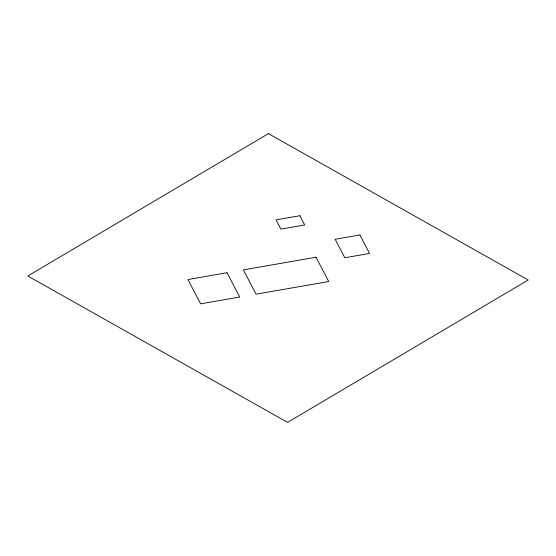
<?xml version="1.0" encoding="UTF-8"?>
<svg xmlns="http://www.w3.org/2000/svg" width="556" height="556" viewBox="0 0 556 556"><rect width="100%" height="100%" fill="white"/><g stroke="black" fill="none" stroke-linecap="round" stroke-linejoin="round"><path stroke-width="0.83" d="M268.416 133.628L27.8 275.991L287.584 422.372L528.2 280.009L268.416 133.628M299.865 215.721L276.047 219.87L280.877 229.107L304.688 224.958L299.865 215.721M359.927 234.966L335.157 239.282L344.81 257.755L369.58 253.439L359.927 234.966M227.029 272.725L187.935 279.536L200.633 303.833L239.733 297.022L227.029 272.725M316.016 257.226L243.375 269.875L256.08 294.18L328.721 281.524L316.016 257.226"/></g></svg>
